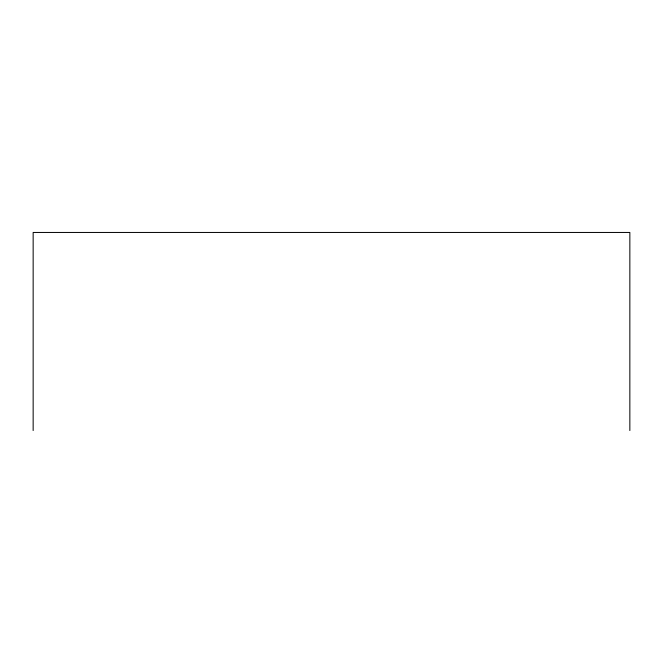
<?xml version="1.0" encoding="UTF-8"?>
<svg xmlns="http://www.w3.org/2000/svg" width="663" height="663" viewBox="0 0 663 663"><rect width="100%" height="100%" fill="white"/><g stroke="black" fill="none" stroke-linecap="round" stroke-linejoin="round"><path stroke-width="0.99" d="M629.85 430.544L629.85 232.456L33.15 232.456L33.15 430.544"/></g></svg>
